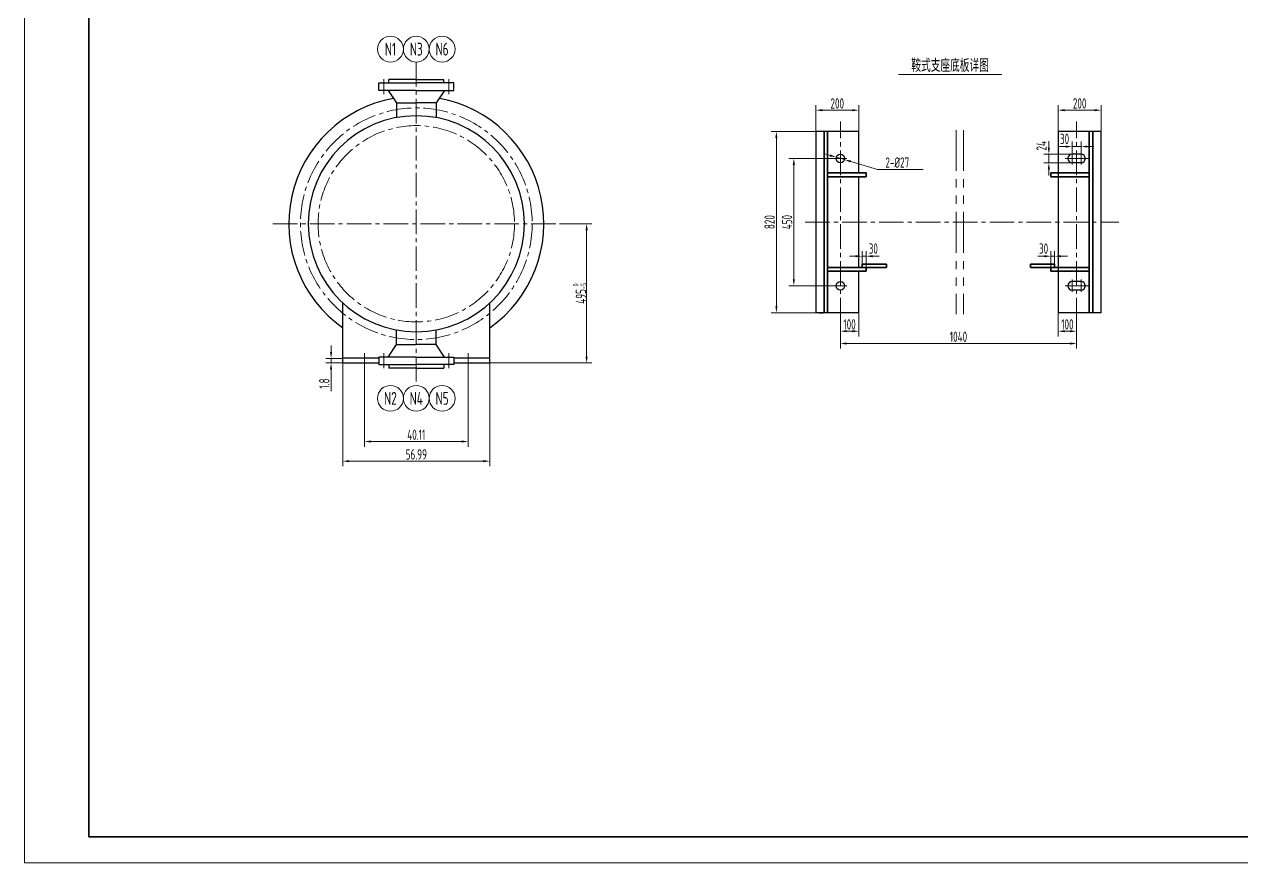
# Model space of a CAD drawing. Header units: millimetres. Extents: x 5765 to 6606, y -201 to 393.
# Drawn here: x 5765 to 6236.4, y -200.6 to 124.3 of the extents above; entities that cross this region are included whole.
import ezdxf
from ezdxf.enums import TextEntityAlignment as Align

# ---------------------------------------------------------------- set-up
doc = ezdxf.new("R2010")
doc.units = ezdxf.units.MM
doc.linetypes.add('CENTER2', pattern=[28.575, 19.05, -3.175, 3.175, -3.175])
doc.linetypes.add('PHANTOM2', pattern=[31.75, 15.875, -3.175, 3.175, -3.175, 3.175, -3.175])
for name, color, linetype, lineweight in [('1粗实线', 7, 'Continuous', 35), ('2细实线', 3, 'Continuous', 13), ('3中心线', 1, 'CENTER2', 13), ('5双点划线', 2, 'PHANTOM2', 13), ('7文本', 2, 'Continuous', 13), ('8标注', 3, 'Continuous', 13), ('9图表', 4, 'Continuous', 13)]:
    doc.layers.add(name, color=color, linetype=linetype, lineweight=lineweight)
doc.styles.add('lanpec', font='bpec_e.shx', dxfattribs={"width": 0.75, "bigfont": 'hztxt.shx'})
doc.styles.add('lanpec-dim', font='bpec_e.shx', dxfattribs={"width": 0.75})
doc.dimstyles.new('lanpec', dxfattribs={"dimtxt": 4, "dimasz": 2.5, "dimexe": 2, "dimexo": 0, "dimtad": 1, "dimdsep": 46, "dimtxsty": 'lanpec-dim', "dimcen": 2.5, "dimclrd": 256, "dimclre": 256, "dimclrt": 256, "dimazin": 0, "dimtfac": 1, "dimtmove": 0, "dimatfit": 3, "dimfxl": 1, "dimlwd": -1, "dimlwe": -1, "dimarcsym": 0})
doc.dimstyles.new('lanpec$0', dxfattribs={"dimscale": 10, "dimtxt": 4, "dimasz": 2.5, "dimexe": 2, "dimexo": 0, "dimtad": 1, "dimdec": 1, "dimdsep": 46, "dimtxsty": 'lanpec-dim', "dimcen": 0.09, "dimclrd": 256, "dimclre": 256, "dimclrt": 256, "dimadec": 1, "dimazin": 0, "dimtfac": 0.707, "dimtdec": 1, "dimtmove": 0, "dimatfit": 3, "dimfxl": 1, "dimarcsym": 0})
doc.dimstyles.new('lanpec$3', dxfattribs={"dimtxt": 4, "dimasz": 2.5, "dimexe": 2, "dimexo": 0, "dimtad": 1, "dimtih": 1, "dimtoh": 1, "dimdsep": 46, "dimtxsty": 'lanpec-dim', "dimcen": 2.5, "dimclrd": 256, "dimclre": 256, "dimclrt": 256, "dimazin": 0, "dimtfac": 1, "dimtmove": 0, "dimatfit": 3, "dimfxl": 1, "dimlwd": -1, "dimlwe": -1, "dimarcsym": 0})

# ---------------------------------------------------------------- blocks, each defined once
blk = doc.blocks.new('A1')
at = {"layer": '1粗实线'}
blk.add_lwpolyline([(-816, 10), (-10, 10), (-10, 584), (-816, 584)], close=True, dxfattribs=at)
at = {"layer": '9图表'}
blk.add_lwpolyline([(-841, 0), (0, 0), (0, 594), (-841, 594)], close=True, dxfattribs=at)
blk = doc.blocks.new('*D72')
at = {"layer": '8标注', "transparency": 16777216}
for p, q in [((5896.75, -8.85), (5896.75, -39.36)), ((5936.86, -8.85), (5936.86, -39.36)), ((5899.25, -37.36), (5934.36, -37.36))]:
    blk.add_line(p, q, dxfattribs=at)
for points in [[(5899.25, -36.94), (5899.25, -37.78), (5896.75, -37.36)], [(5934.36, -36.94), (5934.36, -37.78), (5936.86, -37.36)]]:
    blk.add_solid(points, dxfattribs=at)
at = {"layer": 'Defpoints', "color": 0, "transparency": 16777216}
for p in [(5896.75, -8.85), (5936.86, -8.85), (5936.86, -37.36)]:
    blk.add_point(p, dxfattribs=at)
at = {"layer": '8标注', "transparency": 16777216, "insert": (5916.8, -34.73), "char_height": 4, "attachment_point": 5, "style": 'lanpec-dim'}
blk.add_mtext('40.11', dxfattribs=at)
blk = doc.blocks.new('*D73')
at = {"layer": '8标注', "transparency": 16777216}
for p, q in [((5888.3, -4.62), (5888.3, -46.96)), ((5945.29, -6.8), (5945.29, -46.96)), ((5890.8, -44.96), (5942.79, -44.96))]:
    blk.add_line(p, q, dxfattribs=at)
for points in [[(5890.8, -44.54), (5890.8, -45.38), (5888.3, -44.96)], [(5942.79, -44.54), (5942.79, -45.38), (5945.29, -44.96)]]:
    blk.add_solid(points, dxfattribs=at)
at = {"layer": 'Defpoints', "color": 0, "transparency": 16777216}
for p in [(5888.3, -4.62), (5945.29, -6.8), (5945.29, -44.96)]:
    blk.add_point(p, dxfattribs=at)
at = {"layer": '8标注', "transparency": 16777216, "insert": (5916.8, -42.34), "char_height": 4, "attachment_point": 5, "style": 'lanpec-dim'}
blk.add_mtext('56.99', dxfattribs=at)
blk = doc.blocks.new('*D57')
at = {"layer": '8标注', "transparency": 16777216}
for p, q in [((5972.3, 47.04), (5984.76, 47.04)), ((5982.76, 44.54), (5982.76, -4.42)), ((5945.3, -6.92), (5984.76, -6.92))]:
    blk.add_line(p, q, dxfattribs=at)
for points in [[(5982.34, 44.54), (5983.18, 44.54), (5982.76, 47.04)], [(5982.34, -4.42), (5983.18, -4.42), (5982.76, -6.92)]]:
    blk.add_solid(points, dxfattribs=at)
at = {"layer": 'Defpoints', "color": 0, "transparency": 16777216}
for p in [(5972.3, 47.04), (5945.3, -6.92), (5982.76, -6.92)]:
    blk.add_point(p, dxfattribs=at)
at = {"layer": '8标注', "transparency": 16777216, "insert": (5980.03, 20.06), "char_height": 4, "attachment_point": 5, "rotation": 90, "style": 'lanpec-dim'}
blk.add_mtext('495{\\H0.525x;\\S 0^ -5;}', dxfattribs=at)
blk = doc.blocks.new('*D42')
at = {"layer": '8标注', "transparency": 16777216}
for p, q in [((6071.5, 82.79), (6071.5, 93.03)), ((6074, 91.03), (6085.63, 91.03)), ((6088.13, 82.79), (6088.13, 93.03))]:
    blk.add_line(p, q, dxfattribs=at)
for points in [[(6074, 91.45), (6074, 90.62), (6071.5, 91.03)], [(6085.63, 91.45), (6085.63, 90.62), (6088.13, 91.03)]]:
    blk.add_solid(points, dxfattribs=at)
at = {"layer": 'Defpoints', "color": 0, "transparency": 16777216}
for p in [(6088.13, 91.03), (6071.5, 82.79), (6088.13, 82.79)]:
    blk.add_point(p, dxfattribs=at)
at = {"layer": '8标注', "transparency": 16777216, "insert": (6079.81, 93.66), "char_height": 4, "attachment_point": 5, "style": 'lanpec-dim'}
blk.add_mtext('200', dxfattribs=at)
blk = doc.blocks.new('*D67')
at = {"layer": '8标注', "transparency": 16777216}
for p, q in [((6165.36, 82.79), (6165.36, 93.03)), ((6167.86, 91.03), (6179.49, 91.03)), ((6181.99, 82.79), (6181.99, 93.03))]:
    blk.add_line(p, q, dxfattribs=at)
for points in [[(6167.86, 91.45), (6167.86, 90.62), (6165.36, 91.03)], [(6179.49, 91.45), (6179.49, 90.62), (6181.99, 91.03)]]:
    blk.add_solid(points, dxfattribs=at)
at = {"layer": 'Defpoints', "color": 0, "transparency": 16777216}
for p in [(6181.99, 91.03), (6165.36, 82.79), (6181.99, 82.79)]:
    blk.add_point(p, dxfattribs=at)
at = {"layer": '8标注', "transparency": 16777216, "insert": (6173.68, 93.66), "char_height": 4, "attachment_point": 5, "style": 'lanpec-dim'}
blk.add_mtext('200', dxfattribs=at)
blk = doc.blocks.new('*D43')
at = {"layer": '8标注', "transparency": 16777216}
for p, q in [((6081.01, 8.75), (6081.01, -1.37)), ((6172.48, 8.75), (6172.48, -1.37)), ((6083.51, 0.63), (6169.98, 0.63))]:
    blk.add_line(p, q, dxfattribs=at)
for points in [[(6083.51, 1.04), (6083.51, 0.21), (6081.01, 0.63)], [(6169.98, 1.04), (6169.98, 0.21), (6172.48, 0.63)]]:
    blk.add_solid(points, dxfattribs=at)
at = {"layer": 'Defpoints', "color": 0, "transparency": 16777216}
for p in [(6081.01, 8.75), (6172.48, 8.75), (6172.48, 0.63)]:
    blk.add_point(p, dxfattribs=at)
at = {"layer": '8标注', "transparency": 16777216, "insert": (6126.75, 3.25), "char_height": 4, "attachment_point": 5, "style": 'lanpec-dim'}
blk.add_mtext('1040', dxfattribs=at)
blk = doc.blocks.new('*D44')
at = {"layer": '8标注', "transparency": 16777216}
for p, q in [((6161.75, 76.5), (6161.75, 79)), ((6170.74, 74), (6159.75, 74)), ((6161.75, 74), (6161.75, 70.67)), ((6170.74, 70.67), (6159.75, 70.67)), ((6161.75, 68.17), (6161.75, 65.67))]:
    blk.add_line(p, q, dxfattribs=at)
for points in [[(6161.33, 76.5), (6162.16, 76.5), (6161.75, 74)], [(6161.33, 68.17), (6162.16, 68.17), (6161.75, 70.67)]]:
    blk.add_solid(points, dxfattribs=at)
at = {"layer": 'Defpoints', "color": 0, "transparency": 16777216}
for p in [(6170.74, 74), (6161.75, 70.67), (6170.74, 70.67)]:
    blk.add_point(p, dxfattribs=at)
at = {"layer": '8标注', "transparency": 16777216, "insert": (6158.92, 77.22), "char_height": 4, "attachment_point": 5, "rotation": 90, "style": 'lanpec-dim'}
blk.add_mtext('24', dxfattribs=at)
blk = doc.blocks.new('*D45')
at = {"layer": '8标注', "transparency": 16777216}
for p, q in [((6168.24, 76.94), (6165.74, 76.94)), ((6170.74, 74), (6170.74, 78.94)), ((6174.21, 76.94), (6170.74, 76.94)), ((6174.21, 74), (6174.21, 78.94)), ((6176.71, 76.94), (6179.21, 76.94))]:
    blk.add_line(p, q, dxfattribs=at)
for points in [[(6168.24, 77.35), (6168.24, 76.52), (6170.74, 76.94)], [(6176.71, 77.35), (6176.71, 76.52), (6174.21, 76.94)]]:
    blk.add_solid(points, dxfattribs=at)
at = {"layer": 'Defpoints', "color": 0, "transparency": 16777216}
for p in [(6170.74, 76.94), (6170.74, 74), (6174.21, 74)]:
    blk.add_point(p, dxfattribs=at)
at = {"layer": '8标注', "transparency": 16777216, "insert": (6167.82, 79.94), "char_height": 4, "attachment_point": 5, "style": 'lanpec-dim'}
blk.add_mtext('30', dxfattribs=at)
blk = doc.blocks.new('*D46')
at = {"layer": '8标注', "transparency": 16777216}
for p, q in [((6078.52, 72.34), (6061, 72.34)), ((6063, 69.84), (6063, 25.52)), ((6078.52, 23.02), (6061, 23.02))]:
    blk.add_line(p, q, dxfattribs=at)
for points in [[(6062.58, 69.84), (6063.41, 69.84), (6063, 72.34)], [(6062.58, 25.52), (6063.41, 25.52), (6063, 23.02)]]:
    blk.add_solid(points, dxfattribs=at)
at = {"layer": 'Defpoints', "color": 0, "transparency": 16777216}
for p in [(6078.52, 72.34), (6063, 23.02), (6078.52, 23.02)]:
    blk.add_point(p, dxfattribs=at)
at = {"layer": '8标注', "transparency": 16777216, "insert": (6060.37, 47.68), "char_height": 4, "attachment_point": 5, "rotation": 90, "style": 'lanpec-dim'}
blk.add_mtext('450', dxfattribs=at)
blk = doc.blocks.new('*D47')
at = {"layer": '8标注', "transparency": 16777216}
for p, q in [((6071.5, 82.79), (6054.24, 82.79)), ((6056.24, 15.06), (6056.24, 80.29)), ((6071.5, 12.56), (6054.24, 12.56))]:
    blk.add_line(p, q, dxfattribs=at)
for points in [[(6055.82, 80.29), (6056.65, 80.29), (6056.24, 82.79)], [(6055.82, 15.06), (6056.65, 15.06), (6056.24, 12.56)]]:
    blk.add_solid(points, dxfattribs=at)
at = {"layer": 'Defpoints', "color": 0, "transparency": 16777216}
for p in [(6056.24, 82.79), (6071.5, 82.79), (6071.5, 12.56)]:
    blk.add_point(p, dxfattribs=at)
at = {"layer": '8标注', "transparency": 16777216, "insert": (6053.61, 47.68), "char_height": 4, "attachment_point": 5, "rotation": 90, "style": 'lanpec-dim'}
blk.add_mtext('820', dxfattribs=at)
blk = doc.blocks.new('*D48')
at = {"layer": '8标注', "transparency": 16777216}
for p, q in [((6081.01, 12.56), (6081.01, 3.4)), ((6088.13, 12.56), (6088.13, 3.4)), ((6083.51, 5.4), (6085.63, 5.4))]:
    blk.add_line(p, q, dxfattribs=at)
for points in [[(6083.51, 5.82), (6083.51, 4.98), (6081.01, 5.4)], [(6085.63, 5.82), (6085.63, 4.98), (6088.13, 5.4)]]:
    blk.add_solid(points, dxfattribs=at)
at = {"layer": 'Defpoints', "color": 0, "transparency": 16777216}
for p in [(6081.01, 12.56), (6088.13, 12.56), (6088.13, 5.4)]:
    blk.add_point(p, dxfattribs=at)
at = {"layer": '8标注', "transparency": 16777216, "insert": (6084.57, 8.03), "char_height": 4, "attachment_point": 5, "style": 'lanpec-dim'}
blk.add_mtext('100', dxfattribs=at)
blk = doc.blocks.new('*D49')
at = {"layer": '8标注', "transparency": 16777216}
for p, q in [((6165.36, 12.56), (6165.36, 3.4)), ((6172.48, 12.56), (6172.48, 3.4)), ((6169.98, 5.4), (6167.86, 5.4))]:
    blk.add_line(p, q, dxfattribs=at)
for points in [[(6167.86, 5.82), (6167.86, 4.98), (6165.36, 5.4)], [(6169.98, 5.82), (6169.98, 4.98), (6172.48, 5.4)]]:
    blk.add_solid(points, dxfattribs=at)
at = {"layer": 'Defpoints', "color": 0, "transparency": 16777216}
for p in [(6165.36, 12.56), (6172.48, 12.56), (6165.36, 5.4)]:
    blk.add_point(p, dxfattribs=at)
at = {"layer": '8标注', "transparency": 16777216, "insert": (6168.92, 8.03), "char_height": 4, "attachment_point": 5, "style": 'lanpec-dim'}
blk.add_mtext('100', dxfattribs=at)
blk = doc.blocks.new('*D68')
at = {"layer": '8标注', "transparency": 16777216}
for p, q in [((6077.02, 73.51), (6074.62, 74.22)), ((6079.42, 72.81), (6082.61, 71.87)), ((6095.37, 68.11), (6085.01, 71.16)), ((6108.56, 68.11), (6095.37, 68.11))]:
    blk.add_line(p, q, dxfattribs=at)
for points in [[(6077.14, 73.91), (6076.9, 73.11), (6079.42, 72.81)], [(6085.13, 71.56), (6084.89, 70.76), (6082.61, 71.87)]]:
    blk.add_solid(points, dxfattribs=at)
at = {"layer": 'Defpoints', "color": 0, "transparency": 16777216}
for p in [(6079.42, 72.81), (6082.61, 71.87)]:
    blk.add_point(p, dxfattribs=at)
at = {"layer": '8标注', "transparency": 16777216, "insert": (6103.06, 70.74), "char_height": 4, "attachment_point": 5, "style": 'lanpec-dim'}
blk.add_mtext('2-%%C27', dxfattribs=at)
blk = doc.blocks.new('*D69')
at = {"layer": '8标注', "transparency": 16777216}
for p, q in [((6087, 34.46), (6084.5, 34.46)), ((6089.5, 31.36), (6089.5, 36.46)), ((6089.5, 34.46), (6091, 34.46)), ((6091, 30.09), (6091, 36.46)), ((6093.5, 34.46), (6096, 34.46))]:
    blk.add_line(p, q, dxfattribs=at)
for points in [[(6087, 34.87), (6087, 34.04), (6089.5, 34.46)], [(6093.5, 34.87), (6093.5, 34.04), (6091, 34.46)]]:
    blk.add_solid(points, dxfattribs=at)
at = {"layer": 'Defpoints', "color": 0, "transparency": 16777216}
for p in [(6091, 34.46), (6089.5, 31.36), (6091, 30.09)]:
    blk.add_point(p, dxfattribs=at)
at = {"layer": '8标注', "transparency": 16777216, "insert": (6093.78, 37.41), "char_height": 4, "attachment_point": 5, "style": 'lanpec-dim'}
blk.add_mtext('30', dxfattribs=at)
blk = doc.blocks.new('*D50')
at = {"layer": '8标注', "transparency": 16777216}
for p, q in [((6159.99, 34.46), (6157.49, 34.46)), ((6162.49, 30.09), (6162.49, 36.46)), ((6163.99, 34.46), (6162.49, 34.46)), ((6163.99, 31.36), (6163.99, 36.46)), ((6166.49, 34.46), (6168.99, 34.46))]:
    blk.add_line(p, q, dxfattribs=at)
for points in [[(6159.99, 34.87), (6159.99, 34.04), (6162.49, 34.46)], [(6166.49, 34.87), (6166.49, 34.04), (6163.99, 34.46)]]:
    blk.add_solid(points, dxfattribs=at)
at = {"layer": 'Defpoints', "color": 0, "transparency": 16777216}
for p in [(6162.49, 34.46), (6162.49, 30.09), (6163.99, 31.36)]:
    blk.add_point(p, dxfattribs=at)
at = {"layer": '8标注', "transparency": 16777216, "insert": (6159.71, 37.41), "char_height": 4, "attachment_point": 5, "style": 'lanpec-dim'}
blk.add_mtext('30', dxfattribs=at)
blk = doc.blocks.new('*U41')
at = {"layer": '2细实线'}
blk.add_line((-20, 0), (20, 0), dxfattribs=at)
at = {"layer": '7文本', "style": 'lanpec', "width": 0.75}
for tag, height, p in [('节点图名称', 5, (0, 3.5)), ('比例', 4, (0, -3.25))]:
    blk.add_attdef(tag, text='', height=height, dxfattribs=at).set_placement(p, align=Align.MIDDLE_CENTER)
blk = doc.blocks.new('*D77')
at = {"layer": '8标注', "transparency": 16777216}
for p, q in [((5883.79, -2.62), (5883.79, -0.12)), ((5888.3, -5.12), (5881.79, -5.12)), ((5888.3, -6.92), (5881.79, -6.92)), ((5883.79, -5.12), (5883.79, -6.92)), ((5883.79, -9.42), (5883.79, -17.83))]:
    blk.add_line(p, q, dxfattribs=at)
for points in [[(5883.37, -2.62), (5884.21, -2.62), (5883.79, -5.12)], [(5883.37, -9.42), (5884.21, -9.42), (5883.79, -6.92)]]:
    blk.add_solid(points, dxfattribs=at)
at = {"layer": 'Defpoints', "color": 0, "transparency": 16777216}
for p in [(5883.79, -6.92), (5888.3, -5.12), (5888.3, -6.92)]:
    blk.add_point(p, dxfattribs=at)
at = {"layer": '8标注', "transparency": 16777216, "insert": (5881.17, -14.87), "char_height": 4, "attachment_point": 5, "rotation": 90, "style": 'lanpec-dim'}
blk.add_mtext('1.8', dxfattribs=at)
blk = doc.blocks.new('管口号')
at = {"layer": '2细实线'}
blk.add_circle((0, 5), 5, dxfattribs=at)
at = {"layer": '7文本', "style": 'lanpec', "width": 0.75}
blk.add_attdef('N', text='', height=5, dxfattribs=at).set_placement((0, 5), align=Align.MIDDLE_CENTER)

msp = doc.modelspace()

# ---------------------------------------------------------------- linework, layer by layer
at = {"ltscale": 0.5}
for p, q in [((5902.327, 101.59), (5916.803, 101.59)), ((5902.327, 98.693), (5902.327, 101.59)), ((5916.803, 102.968), (5906.189, 102.968)), ((5906.189, 101.59), (5906.189, 102.968)), ((5916.803, 102.968), (5927.417, 102.968)), ((5931.28, 101.59), (5916.803, 101.59)), ((5927.417, 101.59), (5927.417, 102.968)), ((5931.28, 98.693), (5931.28, 101.59)), ((5916.803, 98.693), (5902.327, 98.693)), ((5905.889, 98.693), (5909.086, 93.875)), ((5916.803, 98.693), (5931.28, 98.693)), ((5927.718, 98.693), (5924.521, 93.875)), ((5909.086, 93.875), (5916.803, 93.875)), ((5909.086, 93.875), (5909.086, 88.155)), ((5924.521, 93.875), (5916.803, 93.875)), ((5924.521, 93.875), (5924.521, 88.155)), ((5888.303, -6.915), (5888.303, 16.406)), ((5945.303, -6.915), (5945.303, 16.406)), ((5909.086, 0.196), (5909.086, 5.916)), ((5924.521, 0.196), (5924.521, 5.916)), ((5905.889, -4.622), (5909.086, 0.196)), ((5909.086, 0.196), (5916.803, 0.196)), ((5924.521, 0.196), (5916.803, 0.196)), ((5927.718, -4.622), (5924.521, 0.196)), ((5916.803, -4.622), (5902.327, -4.622)), ((5902.327, -4.622), (5902.327, -7.519)), ((5916.803, -4.622), (5931.28, -4.622)), ((5931.28, -4.622), (5931.28, -7.519)), ((5902.327, -5.115), (5888.303, -5.115)), ((5888.303, -6.915), (5902.327, -6.915)), ((5902.327, -7.519), (5916.803, -7.519)), ((5906.189, -7.519), (5906.189, -8.897)), ((5916.803, -8.897), (5906.189, -8.897)), ((5931.28, -7.519), (5916.803, -7.519)), ((5916.803, -8.897), (5927.417, -8.897)), ((5927.417, -7.519), (5927.417, -8.897)), ((5945.303, -5.115), (5931.28, -5.115)), ((5931.28, -6.915), (5945.303, -6.915)), ((5945.303, -6.915), (5945.303, -5.115))]:
    msp.add_line(p, q, dxfattribs=at)
for p, q in [((6088.131, 82.793), (6071.499, 82.793)), ((6071.499, 82.793), (6071.499, 12.56)), ((6088.131, 66.745), (6088.131, 82.793)), ((6181.992, 82.793), (6165.36, 82.793)), ((6165.36, 82.793), (6165.36, 12.56)), ((6181.992, 12.56), (6181.992, 82.793)), ((6174.211, 74), (6170.742, 74)), ((6174.211, 70.673), (6170.742, 70.673)), ((6088.131, 30.092), (6088.131, 65.26)), ((6088.131, 12.56), (6088.131, 28.608)), ((6174.211, 24.679), (6170.742, 24.679)), ((6174.211, 21.353), (6170.742, 21.353)), ((6088.131, 12.56), (6071.499, 12.56)), ((6072.939, 12.56), (6074.379, 12.56)), ((6181.992, 12.56), (6165.36, 12.56))]:
    msp.add_line(p, q)
at = {"ltscale": 2}
for centre in [(6081.015, 72.336), (6081.015, 23.016)]:
    msp.add_circle(centre, 1.663, dxfattribs=at)
at = {"ltscale": 0.5}
for radius, start, end in [(49.375, 100.34575, 234.74513), (49.375, 305.25487, 79.56444), (41.838, 90, 270), (41.838, 270, 90)]:
    msp.add_arc((5916.803, 47.035), radius, start, end, dxfattribs=at)
for centre, start, end in [((6170.742, 72.336), 90, 270), ((6174.211, 72.336), 270, 90), ((6170.742, 23.016), 90, 270), ((6174.211, 23.016), 270, 90)]:
    msp.add_arc(centre, 1.663, start, end)
at = {"layer": '1粗实线'}
for p, q in [((6074.725, 82.793), (6074.725, 12.56)), ((6076.087, 82.793), (6076.087, 12.56)), ((6177.404, 82.793), (6177.404, 12.56)), ((6178.766, 82.793), (6178.766, 12.56)), ((6076.087, 66.745), (6090.996, 66.745)), ((6090.996, 66.745), (6090.996, 65.26)), ((6177.404, 66.745), (6162.494, 66.745)), ((6162.494, 66.745), (6162.494, 65.26)), ((6076.087, 65.26), (6090.996, 65.26)), ((6177.404, 65.26), (6162.494, 65.26)), ((6076.087, 30.092), (6090.996, 30.092)), ((6076.087, 28.608), (6090.996, 28.608)), ((6088.827, 30.092), (6098.838, 30.092)), ((6089.504, 30.092), (6089.504, 31.361)), ((6089.504, 31.361), (6098.838, 31.361)), ((6090.996, 28.608), (6090.996, 30.092)), ((6098.838, 31.361), (6098.838, 30.092)), ((6163.987, 31.361), (6154.653, 31.361)), ((6154.653, 31.361), (6154.653, 30.092)), ((6164.664, 30.092), (6154.653, 30.092)), ((6177.404, 30.092), (6162.494, 30.092)), ((6162.494, 28.608), (6162.494, 30.092)), ((6177.404, 28.608), (6162.494, 28.608)), ((6163.987, 31.361), (6163.987, 30.092))]:
    msp.add_line(p, q, dxfattribs=at)
at = {"layer": '2细实线'}
msp.add_line((6107.102, 68.11), (6113.109, 68.11), dxfattribs=at)
at = {"layer": '3中心线', "ltscale": 0.5}
for p, q in [((5916.803, 109.688), (5916.803, -15.617)), ((5904.242, 103.046), (5904.242, 97.252)), ((5929.364, 103.046), (5929.364, 97.252)), ((6081.015, 8.747), (6081.015, 86.606)), ((6172.476, 8.747), (6172.476, 86.606)), ((6067.409, 47.676), (6188.811, 47.676)), ((5861.301, 47.03), (5972.299, 47.03)), ((5896.746, -8.847), (5896.746, -3.053)), ((5904.242, -8.975), (5904.242, -3.181)), ((5929.364, -8.975), (5929.364, -3.181)), ((5936.861, -8.847), (5936.861, -3.053))]:
    msp.add_line(p, q, dxfattribs=at)
at = {"layer": '3中心线'}
for p, q in [((6083.509, 72.336), (6078.52, 72.336)), ((6168.027, 72.336), (6176.925, 72.336)), ((6170.742, 69.932), (6170.742, 74.74)), ((6174.211, 69.932), (6174.211, 74.74)), ((6170.742, 25.42), (6170.742, 20.612)), ((6174.211, 25.42), (6174.211, 20.612)), ((6083.509, 23.016), (6078.52, 23.016)), ((6168.027, 23.016), (6176.925, 23.016))]:
    msp.add_line(p, q, dxfattribs=at)
at = {"layer": '3中心线', "ltscale": 0.5}
for radius in [44.875, 38.028]:
    msp.add_circle((5916.803, 47.035), radius, dxfattribs=at)
at = {"layer": '5双点划线'}
for p, q in [((6125.873, 83.362), (6125.873, 11.99)), ((6128.73, 83.362), (6128.73, 11.99))]:
    msp.add_line(p, q, dxfattribs=at)

# ---------------------------------------------------------------- block references
msp.add_blockref('*U41', (6123.498, 104.868)).add_auto_attribs({'节点图名称': '鞍式支座底板详图'})
at = {"layer": '2细实线'}
msp.add_blockref('A1', (6606.028, -200.559), dxfattribs=at)
at = {"layer": '8标注'}
for p, values in [((5906.797, 109.688), {'N': 'N1'}), ((5916.797, 109.688), {'N': 'N3'}), ((5926.797, 109.688), {'N': 'N6'})]:
    msp.add_blockref('管口号', p, dxfattribs=at).add_auto_attribs(values)
ref = msp.add_blockref('管口号', (5906.797, -15.628), dxfattribs=dict(at, xscale=-1, rotation=180))
ref.add_attrib('N', 'N2', dxfattribs={"layer": '7文本', "height": 5, "style": 'lanpec', "width": 0.75}).set_placement((5906.797, -20.628), align=Align.MIDDLE_CENTER)
ref = msp.add_blockref('管口号', (5916.797, -15.628), dxfattribs=dict(at, xscale=-1, rotation=180))
ref.add_attrib('N', 'N4', dxfattribs={"layer": '7文本', "height": 5, "style": 'lanpec', "width": 0.75}).set_placement((5916.797, -20.628), align=Align.MIDDLE_CENTER)
ref = msp.add_blockref('管口号', (5926.797, -15.628), dxfattribs=dict(at, xscale=-1, rotation=180))
ref.add_attrib('N', 'N5', dxfattribs={"layer": '7文本', "height": 5, "style": 'lanpec', "width": 0.75}).set_placement((5926.797, -20.628), align=Align.MIDDLE_CENTER)

# ---------------------------------------------------------------- dimensions: what is measured, and where the dimension line sits
for base, p1, p2, text, picture, middle in [((6088.131, 91.033), (6071.499, 82.793), (6088.131, 82.793), '200', '*D42', (6079.815, 93.658)), ((6181.992, 91.033), (6165.36, 82.793), (6181.992, 82.793), '200', '*D67', (6173.676, 93.658)), ((6165.36, 5.4), (6172.476, 12.56), (6165.36, 12.56), '100', '*D49', (6168.918, 8.025)), ((6172.476, 0.625), (6081.015, 8.747), (6172.476, 8.747), '1040', '*D43', (6126.745, 3.25))]:
    dim = msp.add_linear_dim(base=base, p1=p1, p2=p2, text=text, dimstyle='lanpec', dxfattribs=at)
    dim.commit()
    dim.dimension.update_dxf_attribs({"geometry": picture, "text_midpoint": middle})
for base, p1, p2, angle, text, picture, middle in [((6056.238, 82.793), (6071.499, 12.56), (6071.499, 82.793), 90, '820', '*D47', (6053.613, 47.676)), ((6062.996, 23.016), (6078.52, 72.336), (6078.52, 23.016), 90, '450', '*D46', (6060.371, 47.676)), ((5982.759, -6.915), (5972.302, 47.035), (5945.303, -6.915), 90, '495{\\H0.525x;\\S 0^ -5;}', '*D57', (5980.034, 20.06)), ((6088.131, 5.4), (6081.015, 12.56), (6088.131, 12.56), 180, '100', '*D48', (6084.573, 8.025))]:
    dim = msp.add_linear_dim(base=base, p1=p1, p2=p2, angle=angle, text=text, dimstyle='lanpec', dxfattribs=at)
    dim.commit()
    dim.dimension.update_dxf_attribs({"geometry": picture, "text_midpoint": middle})
for base, p1, p2, angle, text, picture, middle in [((6161.746, 70.673), (6170.742, 74), (6170.742, 70.673), 90, '24', '*D44', (6158.917, 77.218)), ((6170.742, 76.936), (6174.211, 74), (6170.742, 74), 180, '30', '*D45', (6167.82, 79.939)), ((6162.494, 34.457), (6163.987, 31.361), (6162.494, 30.092), 180, '30', '*D50', (6159.706, 37.406))]:
    dim = msp.add_linear_dim(base=base, p1=p1, p2=p2, angle=angle, text=text, dimstyle='lanpec', override={"dimtmove": 2}, dxfattribs=at)
    dim.commit()
    dim.dimension.update_dxf_attribs({"geometry": picture, "text_midpoint": middle, "dimtype": 160})
dim = msp.add_diameter_dim_2p(p1=(6079.419, 72.806), p2=(6082.61, 71.867), text='2-%%C27', dimstyle='lanpec$3', dxfattribs=at)
dim.commit()
dim.dimension.update_dxf_attribs({"geometry": '*D68', "text_midpoint": (6103.063, 68.11), "dimtype": 163})
dim = msp.add_linear_dim(base=(6090.996, 34.457), p1=(6089.504, 31.361), p2=(6090.996, 30.092), text='30', dimstyle='lanpec', override={"dimtmove": 2}, dxfattribs=at)
dim.commit()
dim.dimension.update_dxf_attribs({"geometry": '*D69', "text_midpoint": (6093.784, 37.406), "dimtype": 160})
dim = msp.add_linear_dim(base=(5883.79, -6.915), p1=(5888.303, -5.115), p2=(5888.303, -6.915), angle=90, dimstyle='lanpec$0', override={"dimscale": 1, "dimdec": 2, "dimcen": 2.5, "dimadec": 2, "dimtfac": 1, "dimtdec": 2, "dimlwd": 65535, "dimlwe": 65535}, dxfattribs=at)
dim.commit()
dim.dimension.update_dxf_attribs({"geometry": '*D77', "text_midpoint": (5881.165, -14.874)})
for base, p1, p2, picture, middle in [((5945.294, -44.96), (5888.303, -4.622), (5945.294, -6.799), '*D73', (5916.799, -42.335)), ((5936.8607, -37.36), (5896.746, -8.8467), (5936.8607, -8.8467), '*D72', (5916.8033, -34.735))]:
    dim = msp.add_linear_dim(base=base, p1=p1, p2=p2, dimstyle='lanpec', dxfattribs=at)
    dim.commit()
    dim.dimension.update_dxf_attribs({"geometry": picture, "text_midpoint": middle})

doc.saveas('drawing.dxf')
